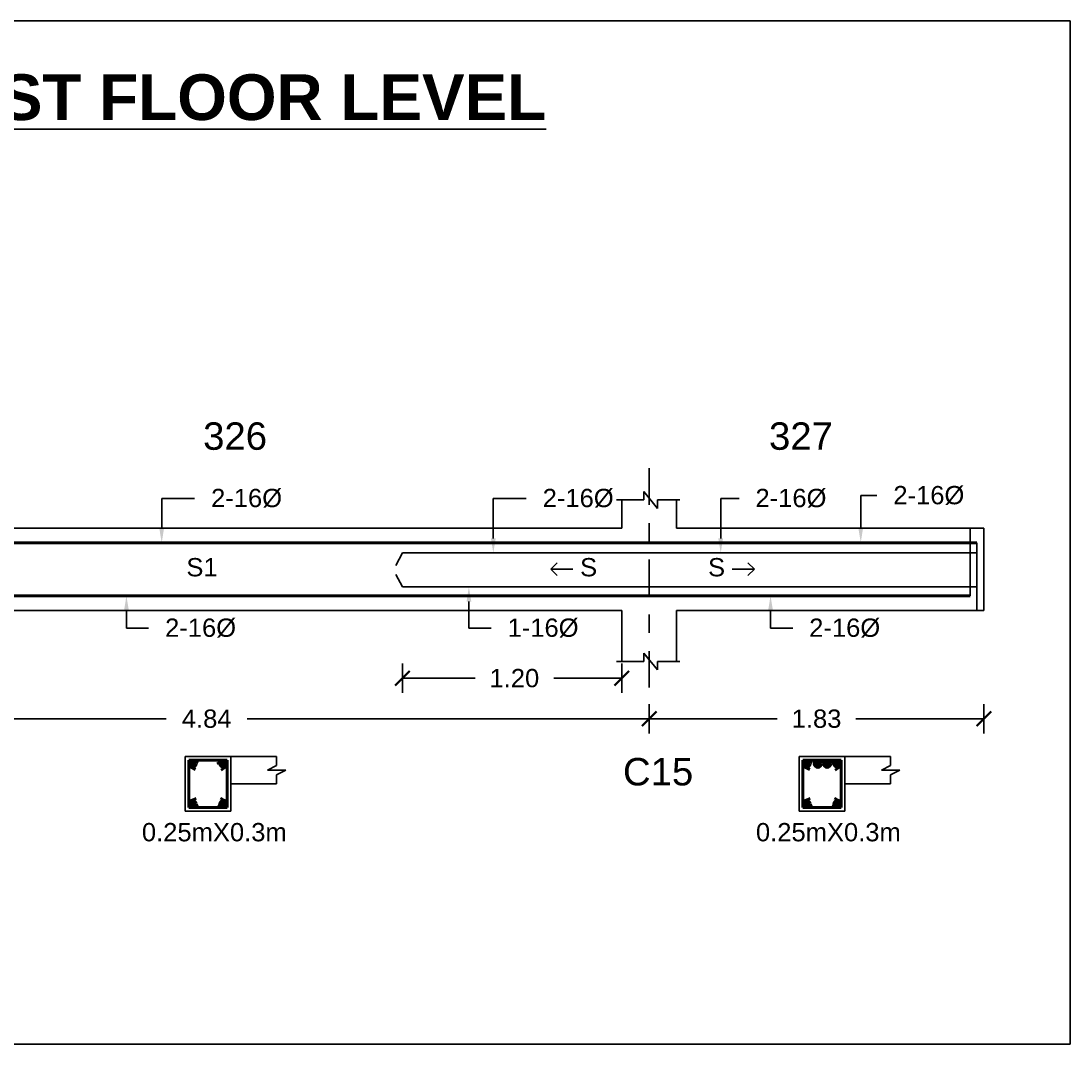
# Model space of a CAD drawing. Header units: inches. Extents: x 2.1 to 19.3, y 6.8 to 12.4.
# Drawn here: x 13.57 to 19.3, y 6.83 to 12.42 of the extents above; entities that cross this region are included whole.
import ezdxf
from ezdxf import colors
from ezdxf.entities.mleader import LeaderData, LeaderLine
from ezdxf.math import Vec2, Vec3

# ---------------------------------------------------------------- set-up
doc = ezdxf.new("R2010")
doc.units = ezdxf.units.IN
doc.header["$MEASUREMENT"] = 0
doc.header["$PDMODE"] = 98
doc.linetypes.add('CENTERX2', pattern=[4, 2.5, -0.5, 0.5, -0.5])
doc.layers.add('bars', color=2, linetype='Continuous')
doc.layers.add('concrete cover', color=200, linetype='Continuous')
doc.styles.get("Standard").update_dxf_attribs({"font": 'arial.ttf'})
doc.dimstyles.get("Standard").update_dxf_attribs({"dimtxt": 0.18, "dimasz": 0.18, "dimexe": 0.18, "dimexo": 0.0625, "dimgap": 0.09, "dimtad": 0, "dimtih": 1, "dimtoh": 1, "dimdec": 4, "dimzin": 0, "dimdsep": 46, "dimtxsty": 'Standard', "dimcen": 0.09, "dimadec": 0, "dimazin": 0, "dimtfac": 1, "dimtdec": 4, "dimtofl": 0, "dimtmove": 0, "dimatfit": 3, "dimfxl": 1, "dimtolj": 1, "dimtzin": 0, "dimarcsym": 0})

# ---------------------------------------------------------------- blocks, each defined once
blk = doc.blocks.new('_ArchTick')
at = {"color": 0, "lineweight": 9, "const_width": 0.15}
blk.add_lwpolyline([(-0.5, -0.5), (0.5, 0.5)], dxfattribs=at)
blk = doc.blocks.new('*D29')
at = {"color": 0, "lineweight": -2, "transparency": 16777216}
for p, q in [((12.1606, 8.6662), (12.1606, 8.5259)), ((17.0006, 8.6662), (17.0006, 8.5259)), ((12.1606, 8.6059), (14.3589, 8.6059)), ((17.0006, 8.6059), (14.8022, 8.6059))]:
    blk.add_line(p, q, dxfattribs=at)
at = {"layer": 'Defpoints', "color": 0, "transparency": 16777216}
for p in [(12.1606, 8.7287), (17.0006, 8.7287), (17.0006, 8.6059)]:
    blk.add_point(p, dxfattribs=at)
at = {"color": 0, "lineweight": -2, "transparency": 16777216, "xscale": 0.08, "yscale": 0.08, "zscale": 0.08, "rotation": 180}
blk.add_blockref('_ArchTick', (12.1606, 8.6059), dxfattribs=at)
at = {"color": 0, "lineweight": -2, "transparency": 16777216, "xscale": 0.08, "yscale": 0.08, "zscale": 0.08}
blk.add_blockref('_ArchTick', (17.0006, 8.6059), dxfattribs=at)
at = {"color": 0, "transparency": 16777216, "insert": (14.5806, 8.6059), "char_height": 0.1, "attachment_point": 5}
blk.add_mtext('\\A1;4.84', dxfattribs=at)
blk = doc.blocks.new('*D37')
at = {"color": 0, "lineweight": -2, "transparency": 16777216}
for p, q in [((15.6506, 8.9077), (15.6506, 8.7477)), ((16.8506, 8.9077), (16.8506, 8.7477)), ((15.6506, 8.8277), (16.0482, 8.8277)), ((16.8506, 8.8277), (16.4782, 8.8277))]:
    blk.add_line(p, q, dxfattribs=at)
at = {"layer": 'Defpoints', "color": 0, "transparency": 16777216}
for p in [(15.6506, 9.5124), (16.8506, 9.1981), (16.8506, 8.8277)]:
    blk.add_point(p, dxfattribs=at)
at = {"color": 0, "lineweight": -2, "transparency": 16777216, "xscale": 0.08, "yscale": 0.08, "zscale": 0.08, "rotation": 180}
blk.add_blockref('_ArchTick', (15.6506, 8.8277), dxfattribs=at)
at = {"color": 0, "lineweight": -2, "transparency": 16777216, "xscale": 0.08, "yscale": 0.08, "zscale": 0.08}
blk.add_blockref('_ArchTick', (16.8506, 8.8277), dxfattribs=at)
at = {"color": 0, "transparency": 16777216, "insert": (16.2632, 8.8277), "char_height": 0.1, "attachment_point": 5}
blk.add_mtext('\\A1;1.20', dxfattribs=at)
blk = doc.blocks.new('rebar')
blk.add_hatch(color=2).paths.add_polyline_path([(-52.7779, 97.8788, 1), (-52.7379, 97.8788, 1)])
at = {"layer": 'bars', "lineweight": 40, "ltscale": 0.1}
blk.add_circle((-52.7579, 97.8788), 0.02, dxfattribs=at)
blk = doc.blocks.new('*D93')
at = {"color": 0, "lineweight": -2, "transparency": 16777216}
for p, q in [((17.0006, 8.6859), (17.0006, 8.5259)), ((18.8306, 8.6859), (18.8306, 8.5259)), ((17.0006, 8.6059), (17.7004, 8.6059)), ((18.8306, 8.6059), (18.1307, 8.6059))]:
    blk.add_line(p, q, dxfattribs=at)
at = {"layer": 'Defpoints', "color": 0, "transparency": 16777216}
for p in [(17.0006, 9.2781), (18.8306, 9.1981), (18.8306, 8.6059)]:
    blk.add_point(p, dxfattribs=at)
at = {"color": 0, "lineweight": -2, "transparency": 16777216, "xscale": 0.08, "yscale": 0.08, "zscale": 0.08, "rotation": 180}
blk.add_blockref('_ArchTick', (17.0006, 8.6059), dxfattribs=at)
at = {"color": 0, "lineweight": -2, "transparency": 16777216, "xscale": 0.08, "yscale": 0.08, "zscale": 0.08}
blk.add_blockref('_ArchTick', (18.8306, 8.6059), dxfattribs=at)
at = {"color": 0, "transparency": 16777216, "insert": (17.9156, 8.6059), "char_height": 0.1, "attachment_point": 5}
blk.add_mtext('\\A1;1.83', dxfattribs=at)

msp = doc.modelspace()

# ---------------------------------------------------------------- linework, layer by layer
at = {"color": 6}
for p, q in [((13.4106, 9.6481), (16.8506, 9.6481)), ((17.1506, 9.6481), (18.6806, 9.6481)), ((13.4106, 9.1981), (16.8506, 9.1981)), ((17.1506, 9.1981), (18.6806, 9.1981))]:
    msp.add_line(p, q, dxfattribs=at)
at = {"color": 2}
for p, q in [((18.7557, 9.2781), (18.7557, 9.6481)), ((18.7922, 9.5681), (18.7922, 9.1981)), ((15.6506, 9.5124), (15.6143, 9.4437)), ((17.0006, 9.5124), (15.6506, 9.5124)), ((18.7922, 9.5124), (17.0006, 9.5124)), ((15.6143, 9.3953), (15.6506, 9.3266)), ((17.0006, 9.3266), (15.6506, 9.3266)), ((18.7922, 9.3266), (17.0006, 9.3266))]:
    msp.add_line(p, q, dxfattribs=at)
for p, q in [((16.4623, 9.424), (16.4977, 9.4594)), ((16.5836, 9.424), (16.4623, 9.424)), ((16.4623, 9.424), (16.4977, 9.3887)), ((17.4543, 9.424), (17.5756, 9.424)), ((17.5756, 9.424), (17.5402, 9.4594)), ((17.5756, 9.424), (17.5402, 9.3887)), ((14.7126, 8.4003), (14.9626, 8.4003)), ((14.9626, 8.4003), (14.9626, 8.3503)), ((18.0705, 8.4003), (18.3205, 8.4003)), ((18.3205, 8.4003), (18.3205, 8.3503)), ((14.9126, 8.3253), (14.9626, 8.3503)), ((15.0126, 8.3253), (14.9126, 8.3253)), ((15.0126, 8.3253), (14.9626, 8.3003)), ((18.2705, 8.3253), (18.3205, 8.3503)), ((18.3705, 8.3253), (18.2705, 8.3253)), ((18.3705, 8.3253), (18.3205, 8.3003)), ((14.9626, 8.3003), (14.9626, 8.2503)), ((18.3205, 8.3003), (18.3205, 8.2503)), ((14.7126, 8.2503), (14.9626, 8.2503)), ((18.0705, 8.2503), (18.3205, 8.2503))]:
    msp.add_line(p, q)
msp.add_lwpolyline([(2.1224, 12.4208), (19.3017, 12.4208), (19.3017, 6.8279), (2.1224, 6.8279)], close=True)
at = {"layer": 'bars', "lineweight": 40, "ltscale": 0.1}
for p, q in [((10.9106, 9.5681), (14.7106, 9.5681)), ((14.0106, 9.5681), (17.0006, 9.5681)), ((17.0006, 9.5681), (18.7922, 9.5681)), ((10.9106, 9.2781), (14.7106, 9.2781)), ((14.0106, 9.2781), (17.0006, 9.2781)), ((17.0006, 9.2781), (18.7557, 9.2781)), ((14.4826, 8.1203), (14.4826, 8.3803)), ((14.4826, 8.3803), (14.6926, 8.3803)), ((14.514, 8.3768), (14.5341, 8.365)), ((14.6612, 8.3771), (14.6385, 8.3599)), ((14.6926, 8.3803), (14.6926, 8.1203)), ((17.8405, 8.1203), (17.8405, 8.3803)), ((17.8405, 8.3803), (18.0505, 8.3803)), ((17.872, 8.3768), (17.8921, 8.365)), ((18.0192, 8.3771), (17.9965, 8.3599)), ((18.0505, 8.3803), (18.0505, 8.1203)), ((14.4961, 8.3415), (14.5201, 8.3287)), ((14.6863, 8.3457), (14.66, 8.325)), ((17.854, 8.3415), (17.8781, 8.3287)), ((18.0443, 8.3457), (18.0179, 8.325)), ((14.4953, 8.159), (14.5233, 8.1694)), ((14.6857, 8.1554), (14.6565, 8.1717)), ((17.8533, 8.159), (17.8813, 8.1694)), ((18.0437, 8.1554), (18.0145, 8.1717)), ((14.6926, 8.1203), (14.4826, 8.1203)), ((14.5098, 8.1217), (14.5362, 8.1315)), ((14.6644, 8.122), (14.6423, 8.1342)), ((18.0505, 8.1203), (17.8405, 8.1203)), ((17.8678, 8.1217), (17.8941, 8.1315)), ((18.0223, 8.122), (18.0003, 8.1342))]:
    msp.add_line(p, q, dxfattribs=at)
at = {"layer": 'concrete cover', "color": 6, "linetype": 'CENTERX2', "ltscale": 0.08}
msp.add_line((17.0006, 9.9763), (17.0006, 8.7287), dxfattribs=at)
at = {"layer": 'concrete cover', "color": 6, "ltscale": 0.1}
for p, q in [((16.9717, 9.8033), (16.9717, 9.8479)), ((16.9717, 9.8479), (17.0006, 9.8118)), ((16.9717, 9.8479), (17.045, 9.7563)), ((16.8211, 9.8033), (16.9717, 9.8033)), ((16.8506, 9.8033), (16.8506, 9.6481)), ((17.045, 9.7563), (17.045, 9.8033)), ((17.045, 9.8033), (17.1683, 9.8033)), ((17.1506, 9.8033), (17.1506, 9.6481)), ((18.6806, 9.6481), (18.8306, 9.6481)), ((18.8306, 9.6481), (18.8306, 9.1981)), ((16.8506, 9.1981), (16.8506, 8.92)), ((17.1506, 9.1981), (17.1506, 8.92)), ((18.8306, 9.1981), (18.6806, 9.1981)), ((16.9717, 8.92), (16.9717, 8.9646)), ((16.9717, 8.9646), (17.0006, 8.9285)), ((16.9717, 8.9646), (17.045, 8.873)), ((16.8211, 8.92), (16.9717, 8.92)), ((17.045, 8.873), (17.045, 8.92)), ((17.045, 8.92), (17.1683, 8.92))]:
    msp.add_line(p, q, dxfattribs=at)
at = {"layer": 'concrete cover', "ltscale": 0.1}
for p, q in [((14.4626, 8.1003), (14.4626, 8.4003)), ((14.4626, 8.4003), (14.7126, 8.4003)), ((14.7126, 8.4003), (14.7126, 8.1003)), ((17.8205, 8.1003), (17.8205, 8.4003)), ((17.8205, 8.4003), (18.0705, 8.4003)), ((18.0705, 8.4003), (18.0705, 8.1003)), ((14.7126, 8.1003), (14.4626, 8.1003)), ((18.0705, 8.1003), (17.8205, 8.1003))]:
    msp.add_line(p, q, dxfattribs=at)

# ---------------------------------------------------------------- block references
at = {"rotation": 90}
for p in [(112.3814, 61.1183), (112.5514, 61.1183), (115.7393, 61.1183), (115.8014, 61.1183), (115.8525, 61.1183), (115.9093, 61.1183), (112.3814, 60.8983), (112.5514, 60.8983), (115.7393, 60.8983), (115.9093, 60.8983)]:
    msp.add_blockref('rebar', p, dxfattribs=at)

# ---------------------------------------------------------------- texts
for s, width, insert, char_height, attachment_point in [('{\\fArial|b1|i0|c0|p34;\\LDETAILED DRAWING OF REINFORCEMENT OF BEAMS AT FIRST FLOOR LEVEL}', 20.528881, (3.0125, 12.1292), 0.25, 1), ('326', 1.008671, (14.561, 10.2265), 0.15, 1), ('327', 1.008671, (17.6556, 10.2265), 0.15, 1), ('S1', 1.008671, (14.4695, 9.4846), 0.1, 1), ('S', 1.008671, (16.7157, 9.4846), 0.1, 3), ('S', 1.008671, (17.3222, 9.4846), 0.1, 1), ('C15', 1.008671, (16.8569, 8.3917), 0.15, 1), ('0.25mX0.3m', 1.008671, (14.2263, 8.0361), 0.1, 1), ('0.25mX0.3m', 1.008671, (17.5842, 8.0361), 0.1, 1)]:
    msp.add_mtext_dynamic_manual_height_columns(s, width=width, gutter_width=1, heights=[0], dxfattribs=dict(insert=insert, char_height=char_height, attachment_point=attachment_point))

# ---------------------------------------------------------------- dimensions: what is measured, and where the dimension line sits
dim = msp.add_linear_dim(base=(16.8506, 8.8277), p1=(15.6506, 9.5124), p2=(16.8506, 9.1981), dimstyle='Standard', override={"dimtxt": 0.1, "dimasz": 0.08, "dimexe": 0.08, "dimdec": 2, "dimblk": 'ArchTick', "dimtdec": 2, "dimfxl": 0.08, "dimfxlon": 1})
dim.commit()
dim.dimension.update_dxf_attribs({"geometry": '*D37', "text_midpoint": (16.2632, 8.8277), "dimtype": 160})
for base, p1, p2, picture, middle in [((18.8306, 8.6059), (17.0006, 9.2781), (18.8306, 9.1981), '*D93', (17.9156, 8.6059)), ((17.0006, 8.6059), (12.1606, 8.7287), (17.0006, 8.7287), '*D29', (14.5806, 8.6059))]:
    dim = msp.add_linear_dim(base=base, p1=p1, p2=p2, dimstyle='Standard', override={"dimtxt": 0.1, "dimasz": 0.08, "dimexe": 0.08, "dimdec": 2, "dimblk1": 'ArchTick', "dimblk2": 'ArchTick', "dimsah": 1, "dimfxl": 0.08, "dimfxlon": 1})
    dim.commit()
    dim.dimension.update_dxf_attribs({"geometry": picture, "text_midpoint": middle})

# ---------------------------------------------------------------- leaders
ml = msp.add_multileader_mtext('Standard')
ml.set_content('2-16%%C', color=256)
ml.set_leader_properties()
ml.build(insert=Vec2(0, 0))
ml.multileader.update_dxf_attribs({"dogleg_length": 0.36, "arrow_head_size": 0.08})
ctx = ml.context
ctx.base_point, ctx.char_height, ctx.arrow_head_size, ctx.landing_gap_size, ctx.plane_origin = Vec3(18.2455, 9.8267), 0.1, 0.08, 0.09, Vec3(16.7072, 9.6252)
notes = []
notes.append((ctx, [(0, (1, 1, 0), (18.1572, 9.8267), (1, 0), 0.0883, [(0, [(18.1572, 9.5695)], 0, [])])]))
ctx.mtext.insert, ctx.mtext.flow_direction = Vec3(18.3355, 9.8787), 5
ml = msp.add_multileader_mtext('Standard')
ml.set_content('2-16%%C', color=256)
ml.set_leader_properties()
ml.build(insert=Vec2(0, 0))
ml.multileader.update_dxf_attribs({"dogleg_length": 0.36, "arrow_head_size": 0.08})
ctx = ml.context
ctx.base_point, ctx.char_height, ctx.arrow_head_size, ctx.landing_gap_size, ctx.plane_origin = Vec3(14.5145, 9.811), 0.1, 0.08, 0.09, Vec3(14.4745, 9.5681)
notes.append((ctx, [(0, (1, 1, 0), (14.3345, 9.811), (1, 0), 0.18, [(0, [(14.3345, 9.5681)], 0, [])])]))
ctx.mtext.insert, ctx.mtext.flow_direction = Vec3(14.6045, 9.863), 5
ml = msp.add_multileader_mtext('Standard')
ml.set_content('2-16%%C', color=256)
ml.set_leader_properties()
ml.build(insert=Vec2(0, 0))
ml.multileader.update_dxf_attribs({"dogleg_length": 0.36, "arrow_head_size": 0.08})
ctx = ml.context
ctx.base_point, ctx.char_height, ctx.arrow_head_size, ctx.landing_gap_size, ctx.plane_origin = Vec3(16.3279, 9.811), 0.1, 0.08, 0.09, Vec3(14.6979, 9.5681)
notes.append((ctx, [(0, (1, 1, 0), (16.1479, 9.811), (1, 0), 0.18, [(0, [(16.1479, 9.5124)], 0, [])])]))
ctx.mtext.insert, ctx.mtext.flow_direction = Vec3(16.4179, 9.863), 5
ml = msp.add_multileader_mtext('Standard')
ml.set_content('2-16%%C', color=256)
ml.set_leader_properties()
ml.build(insert=Vec2(0, 0))
ml.multileader.update_dxf_attribs({"dogleg_length": 0.36, "arrow_head_size": 0.08})
ctx = ml.context
ctx.base_point, ctx.char_height, ctx.arrow_head_size, ctx.landing_gap_size, ctx.plane_origin = Vec3(17.4916, 9.811), 0.1, 0.08, 0.09, Vec3(15.9415, 9.5681)
notes.append((ctx, [(0, (1, 1, 0), (17.3915, 9.811), (1, 0), 0.1001, [(0, [(17.3915, 9.5124)], 0, [])])]))
ctx.mtext.insert, ctx.mtext.flow_direction = Vec3(17.5816, 9.863), 5
ml = msp.add_multileader_mtext('Standard')
ml.set_content('1-16%%C', color=256)
ml.set_leader_properties()
ml.build(insert=Vec2(0, 0))
ml.multileader.update_dxf_attribs({"dogleg_length": 0.36, "arrow_head_size": 0.08})
ctx = ml.context
ctx.base_point, ctx.char_height, ctx.arrow_head_size, ctx.landing_gap_size, ctx.plane_origin = Vec3(16.1359, 9.102), 0.1, 0.08, 0.09, Vec3(16.3045, 9.2781)
notes.append((ctx, [(0, (1, 1, 0), (16.0145, 9.102), (1, 0), 0.1214, [(0, [(16.0145, 9.3266)], 0, [])])]))
ctx.mtext.insert, ctx.mtext.flow_direction = Vec3(16.2259, 9.154), 5
ml = msp.add_multileader_mtext('Standard')
ml.set_content('2-16%%C', color=256)
ml.set_leader_properties()
ml.build(insert=Vec2(0, 0))
ml.multileader.update_dxf_attribs({"dogleg_length": 0.36, "arrow_head_size": 0.08})
ctx = ml.context
ctx.base_point, ctx.char_height, ctx.arrow_head_size, ctx.landing_gap_size, ctx.plane_origin = Vec3(14.2631, 9.102), 0.1, 0.08, 0.09, Vec3(14.4317, 9.2781)
notes.append((ctx, [(0, (1, 1, 0), (14.1417, 9.102), (1, 0), 0.1214, [(0, [(14.1417, 9.2781)], 0, [])])]))
ctx.mtext.insert, ctx.mtext.flow_direction = Vec3(14.3531, 9.154), 5
ml = msp.add_multileader_mtext('Standard')
ml.set_content('2-16%%C', color=256)
ml.set_leader_properties()
ml.build(insert=Vec2(0, 0))
ml.multileader.update_dxf_attribs({"dogleg_length": 0.36, "arrow_head_size": 0.08})
ctx = ml.context
ctx.base_point, ctx.char_height, ctx.arrow_head_size, ctx.landing_gap_size, ctx.plane_origin = Vec3(17.7854, 9.102), 0.1, 0.08, 0.09, Vec3(17.954, 9.2781)
notes.append((ctx, [(0, (1, 1, 0), (17.664, 9.102), (1, 0), 0.1214, [(0, [(17.664, 9.2781)], 0, [])])]))
ctx.mtext.insert, ctx.mtext.flow_direction = Vec3(17.8754, 9.154), 5
for ctx, leaders in notes:
    for number, flags, end, landing, length, lines in leaders:
        leader = LeaderData()
        leader.index, (leader.has_last_leader_line, leader.has_dogleg_vector, leader.attachment_direction) = number, flags
        leader.last_leader_point, leader.dogleg_vector, leader.dogleg_length = Vec3(end), Vec3(landing), length
        for number, points, colour, breaks in lines:
            line = LeaderLine()
            line.index, line.vertices, line.color, line.breaks = number, Vec3.list(points), colors.encode_raw_color(colour), breaks
            leader.lines.append(line)
        ctx.leaders.append(leader)

doc.saveas('drawing.dxf')
